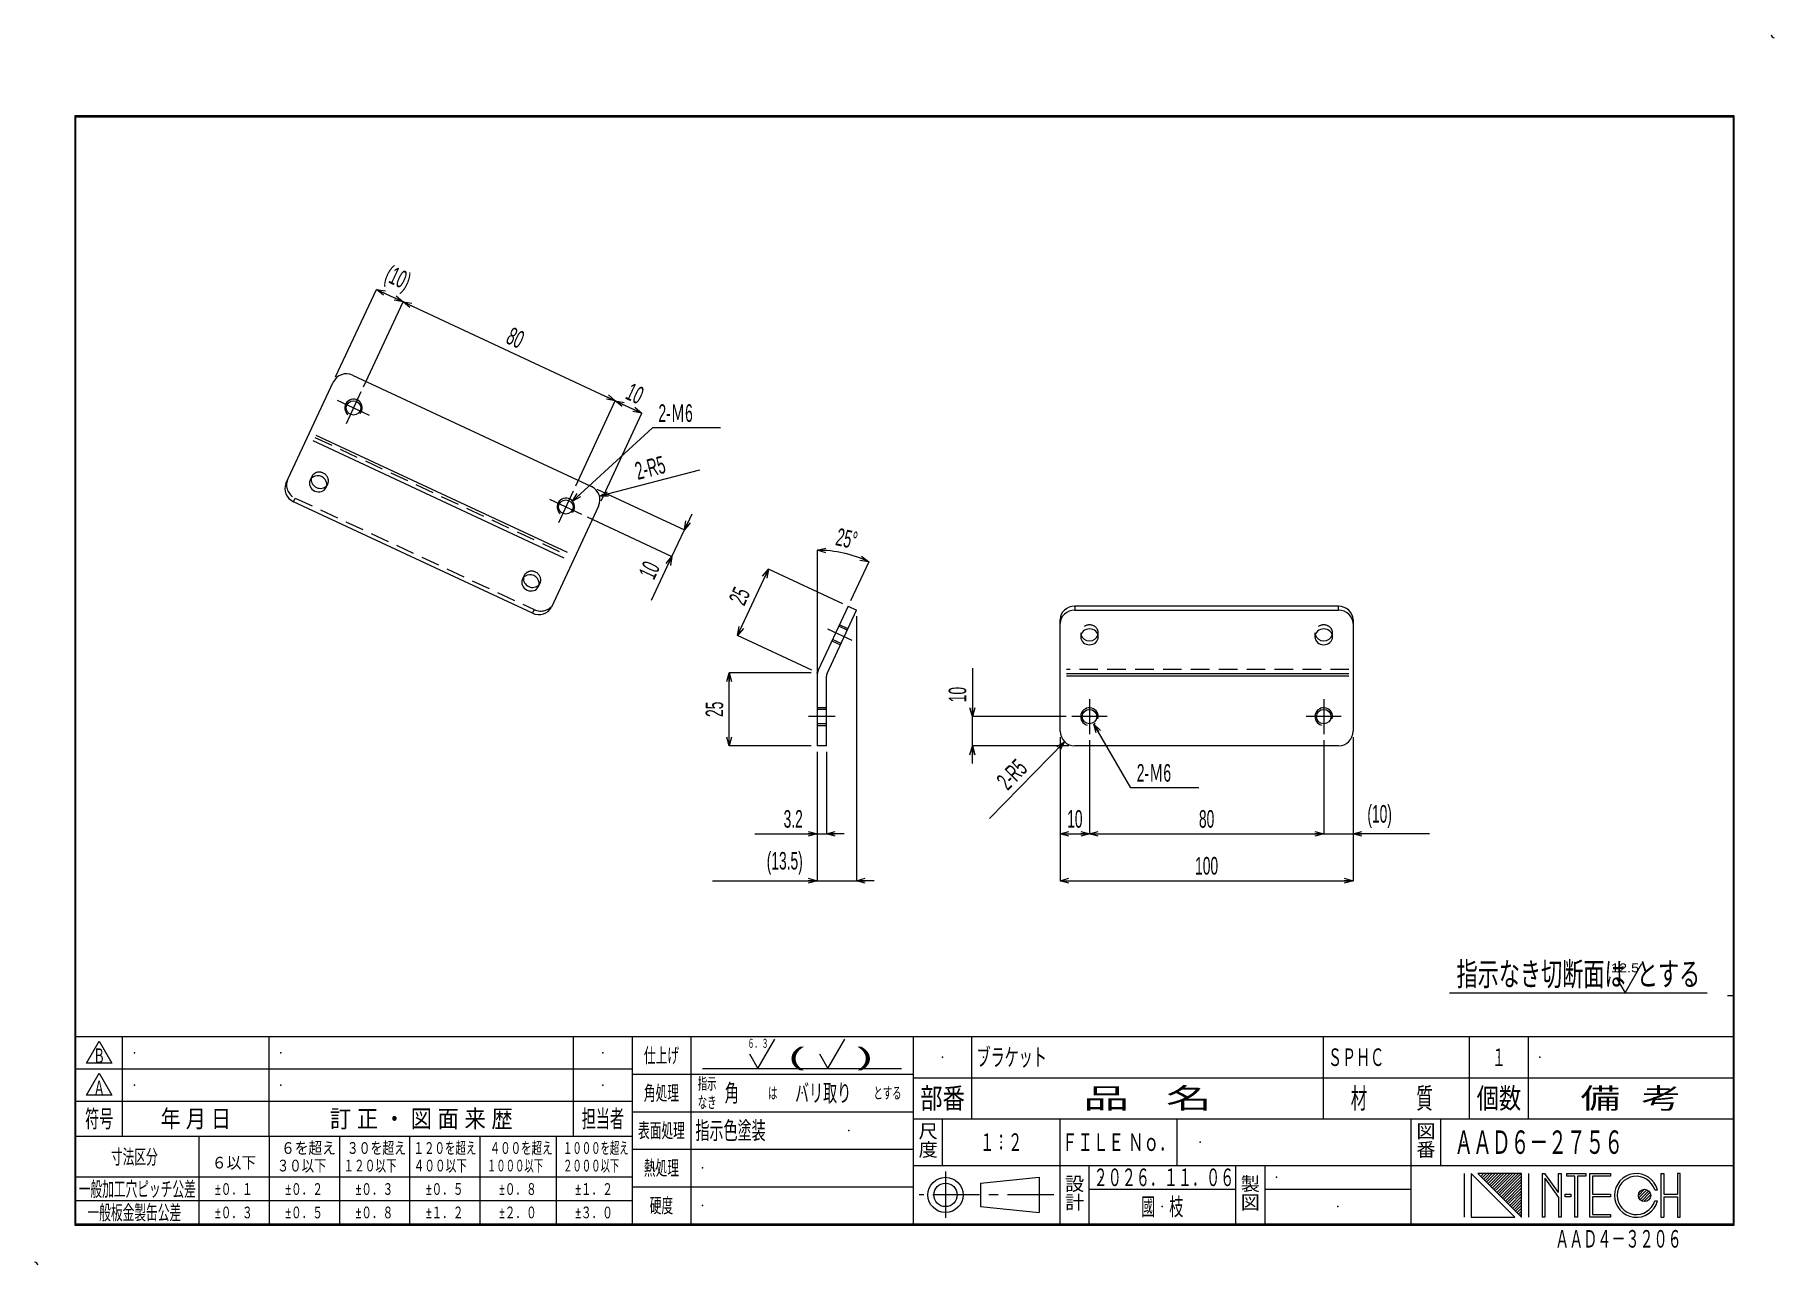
# Model space of a CAD drawing. Header units: millimetres. Extents: x -297 to 297, y -210 to 210.
import ezdxf
from ezdxf.enums import TextEntityAlignment as Align

# ---------------------------------------------------------------- set-up
doc = ezdxf.new("R2010")
doc.units = ezdxf.units.MM
doc.header["$LTSCALE"] = 0.5
doc.header["$PDSIZE"] = 1
doc.linetypes.add('CENTER', pattern=[50.8, 31.75, -6.35, 6.35, -6.35])
doc.linetypes.add('DASHED', pattern=[19.05, 12.7, -6.35])
for name, color, linetype in [('Layer0001', 7, 'Continuous'), ('Layer0012', 7, 'Continuous'), ('Layer0013', 7, 'Continuous'), ('Layer0014', 7, 'Continuous')]:
    doc.layers.add(name, color=color, linetype=linetype)
doc.styles.add('dcStyle0', font='ＭＳ Ｐゴシック', dxfattribs={"width": 0.6})
doc.styles.add('dcStyle1', font='@ＭＳ Ｐゴシック', dxfattribs={"width": 0.8})
doc.dimstyles.new('dc_Ang01', dxfattribs={"dimtxt": 6, "dimasz": 3.000226, "dimexe": 0, "dimexo": 2, "dimgap": 2.000001, "dimtad": 3, "dimdec": 1, "dimdsep": 46, "dimtxsty": 'dcStyle0', "dimblk1": 'OPEN30', "dimblk2": 'OPEN30', "dimsah": 1, "dimcen": 0.09, "dimclrd": 4, "dimclre": 4, "dimclrt": 4, "dimadec": 0, "dimazin": 2, "dimtfac": 1, "dimtdec": 4, "dimtmove": 0, "dimatfit": 3, "dimfxl": 1, "dimarcsym": 1})
doc.dimstyles.new('dc_Diam06', dxfattribs={"dimtxt": 6, "dimasz": 3.000226, "dimexe": 0, "dimexo": 2, "dimgap": 2, "dimtad": 2, "dimtih": 1, "dimtoh": 1, "dimdec": 1, "dimdsep": 46, "dimtxsty": 'dcStyle0', "dimblk1": 'OPEN30', "dimblk2": 'OPEN30', "dimsah": 1, "dimcen": 0.09, "dimclrd": 4, "dimclre": 4, "dimclrt": 4, "dimadec": 0, "dimazin": 2, "dimtfac": 1, "dimtdec": 4, "dimtofl": 0, "dimtmove": 0, "dimatfit": 3, "dimfxl": 1, "dimarcsym": 1})
doc.dimstyles.new('dc_Radial01', dxfattribs={"dimtxt": 6, "dimasz": 3.000226, "dimexe": 0, "dimexo": 2, "dimgap": 2, "dimtad": 3, "dimdec": 1, "dimdsep": 46, "dimtxsty": 'dcStyle0', "dimblk1": 'OPEN30', "dimblk2": 'OPEN30', "dimsah": 1, "dimcen": 0.09, "dimclrd": 4, "dimclre": 4, "dimclrt": 4, "dimadec": 0, "dimazin": 2, "dimtfac": 1, "dimtdec": 4, "dimtofl": 0, "dimtmove": 0, "dimatfit": 3, "dimfxl": 1, "dimarcsym": 1})
doc.dimstyles.new('dc_Rotated', dxfattribs={"dimtxt": 6, "dimasz": 3.000226, "dimexe": 0, "dimexo": 2, "dimgap": 2, "dimtad": 3, "dimdec": 1, "dimdsep": 46, "dimtxsty": 'dcStyle0', "dimblk1": 'OPEN30', "dimblk2": 'OPEN30', "dimsah": 1, "dimcen": 0.09, "dimclrd": 4, "dimclre": 4, "dimclrt": 4, "dimadec": 0, "dimazin": 2, "dimtfac": 1, "dimtdec": 4, "dimtmove": 0, "dimatfit": 3, "dimfxl": 1, "dimarcsym": 1})

# ---------------------------------------------------------------- blocks, each defined once
blk = doc.blocks.new('DC_GROUP_AAD6-2756_1')
at = {"layer": 'Layer0014', "color": 2, "style": 'dcStyle0'}
for s, width, p, p2 in [('指示', 0.55, (-70.6, -150), (-64.2, -150)), ('なき', 0.629933, (-70.6, -156.4), (-64.2, -156.4)), ('は', 0.55, (-46.6, -153.2), (-43.4, -153.2)), ('とする', 0.637211, (-10.6, -153.2), (-1, -153.2))]:
    blk.add_text(s, height=4, dxfattribs=dict(at, width=width)).set_placement(p, p2, align=Align.FIT)
blk = doc.blocks.new('DC_GROUP_AAD6-2756_4')
at = {"layer": 'Layer0014', "color": 2, "linetype": 'Continuous', "lineweight": 25}
for p, q in [((-279.33, -152), (-275, -144.5)), ((-275, -144.5), (-270.67, -152)), ((-270.67, -152), (-279.33, -152))]:
    blk.add_line(p, q, dxfattribs=at)
at = {"layer": 'Layer0014', "color": 2, "style": 'dcStyle0', "width": 0.769682}
blk.add_text('Ａ', height=5, dxfattribs=at).set_placement((-277, -152), (-273, -152), align=Align.FIT)
blk = doc.blocks.new('DC_GROUP_AAD6-2756_5')
at = {"layer": 'Layer0014', "color": 2, "linetype": 'Continuous', "lineweight": 25}
for p, q in [((-279.33, -141), (-275, -133.5)), ((-275, -133.5), (-270.67, -141)), ((-270.67, -141), (-279.33, -141))]:
    blk.add_line(p, q, dxfattribs=at)
at = {"layer": 'Layer0014', "color": 2, "style": 'dcStyle0', "width": 0.707699}
blk.add_text('Ｂ', height=5, dxfattribs=at).set_placement((-277, -141), (-273, -141), align=Align.FIT)
blk = doc.blocks.new('DC_GROUP_AAD6-2756_2')
at = {"layer": 'Layer0013', "color": 4, "linetype": 'Continuous', "lineweight": 25}
for p, q in [((-50.03, -142.8), (-44.26, -132.8)), ((-52.92, -137.8), (-50.03, -142.8))]:
    blk.add_line(p, q, dxfattribs=at)
at = {"layer": 'Layer0013', "color": 4, "style": 'dcStyle0', "width": 0.812153}
blk.add_text('６．３', height=3, dxfattribs=at).set_placement((-53.63, -135.8), (-46.43, -135.8), align=Align.FIT)
blk = doc.blocks.new('DC_GROUP_AAD6-2756_3')
at = {"layer": 'Layer0013', "color": 4, "linetype": 'Continuous', "lineweight": 25}
for p, q in [((-26.19, -142.8), (-20.42, -132.8)), ((-29.08, -137.8), (-26.19, -142.8))]:
    blk.add_line(p, q, dxfattribs=at)
blk = doc.blocks.new('DC_GROUP_AAD6-2756_6')
at = {"layer": 'Layer0013', "color": 4, "linetype": 'Continuous', "lineweight": 25}
blk.add_line((186.12, -117), (274.12, -117), dxfattribs=at)
at = {"layer": 'Layer0013', "color": 4, "style": 'dcStyle0', "width": 0.653268}
blk.add_text('指示なき切断面は  とする', height=8, dxfattribs=at).set_placement((188.52, -114.6), (271.72, -114.6), align=Align.FIT)
blk = doc.blocks.new('DC_GROUP_AAD6-2756_7')
at = {"layer": 'Layer0013', "color": 4, "linetype": 'Continuous', "lineweight": 25}
for p, q in [((243.18, -112), (246.06, -117)), ((246.06, -117), (251.84, -107))]:
    blk.add_line(p, q, dxfattribs=at)
at = {"layer": 'Layer0013', "color": 4, "style": 'dcStyle0', "width": 1.291922}
blk.add_text('12.5', height=3, dxfattribs=at).set_placement((241.26, -110), (250.86, -110), align=Align.FIT)
blk = doc.blocks.new('_Open30')
at = {"color": 0, "linetype": 'ByBlock', "lineweight": -2}
for p, q in [((-1, 0.267949), (0, 0)), ((0, 0), (-1, -0.267949)), ((0, 0), (-1, 0))]:
    blk.add_line(p, q, dxfattribs=at)
blk = doc.blocks.new('*D6')
at = {"layer": 'Layer0012', "color": 4, "linetype": 'Continuous', "lineweight": 13}
for p, q in [((-59.84, -32.74), (-59.84, -7.74)), ((-31.84, -7.74), (-59.84, -7.74)), ((-31.84, -32.74), (-59.84, -32.74))]:
    blk.add_line(p, q, dxfattribs=at)
at = {"layer": 'Layer0012', "color": 4, "xscale": 3.000230533929425, "yscale": 3.000163160504256}
for p, rotation in [((-59.84, -7.74), 90), ((-59.84, -32.74), 270)]:
    blk.add_blockref('_Open30', p, dxfattribs=dict(at, rotation=rotation))
at = {"layer": 'Layer0012', "color": 4, "insert": (-61.84, -20.24), "char_height": 6, "attachment_point": 8, "rotation": 90, "style": 'dcStyle0'}
blk.add_mtext('\\T1.00;25', dxfattribs=at)
blk = doc.blocks.new('DC_IMAGEDIMGROUP_1')
at = {"layer": 'Layer0012', "color": 4, "linetype": 'Continuous', "lineweight": 13}
for p, q in [((-29.84, -34.74), (-29.84, -62.74)), ((-26.64, -34.74), (-26.64, -62.74)), ((-51.14, -62.74), (-29.84, -62.74)), ((-29.84, -62.74), (-26.64, -62.74)), ((-20.64, -62.74), (-26.64, -62.74))]:
    blk.add_line(p, q, dxfattribs=at)
at = {"layer": 'Layer0012', "color": 4, "xscale": 3.000230533929425, "yscale": 3.000163160504256}
for p, rotation in [((-29.84, -62.74), 360), ((-26.64, -62.74), 180)]:
    blk.add_blockref('_Open30', p, dxfattribs=dict(at, rotation=rotation))
at = {"layer": 'Layer0012', "color": 4, "insert": (-34.74, -60.74), "char_height": 6, "attachment_point": 9, "style": 'dcStyle0'}
blk.add_mtext('\\T1.00;3.2', dxfattribs=at)
blk = doc.blocks.new('DC_IMAGEDIMGROUP_2')
at = {"layer": 'Layer0012', "color": 4, "linetype": 'Continuous', "lineweight": 13}
for p, q in [((-16.38, 11.56), (-16.38, -78.74)), ((-29.84, -34.74), (-29.84, -78.74)), ((-65.54, -78.74), (-29.84, -78.74)), ((-29.84, -78.74), (-16.38, -78.74)), ((-10.38, -78.74), (-16.38, -78.74))]:
    blk.add_line(p, q, dxfattribs=at)
at = {"layer": 'Layer0012', "color": 4, "xscale": 3.000230533929425, "yscale": 3.000163160504256}
for p, rotation in [((-29.84, -78.74), 360), ((-16.38, -78.74), 180)]:
    blk.add_blockref('_Open30', p, dxfattribs=dict(at, rotation=rotation))
at = {"layer": 'Layer0012', "color": 4, "insert": (-34.74, -76.74), "char_height": 6, "attachment_point": 9, "style": 'dcStyle0'}
blk.add_mtext('\\T1.00;(13.5)', dxfattribs=at)
blk = doc.blocks.new('*D9')
at = {"layer": 'Layer0012', "color": 4, "linetype": 'Continuous', "lineweight": 13}
for p, q in [((23.17, -6.24), (23.17, -22.74)), ((23.17, -32.74), (23.17, -22.74)), ((55.17, -22.74), (23.17, -22.74)), ((56.17, -32.74), (23.17, -32.74)), ((23.17, -38.74), (23.17, -32.74))]:
    blk.add_line(p, q, dxfattribs=at)
at = {"layer": 'Layer0012', "color": 4, "xscale": 3.000230533929425, "yscale": 3.000163160504256}
for p, rotation in [((23.17, -22.74), 270), ((23.17, -32.74), 90)]:
    blk.add_blockref('_Open30', p, dxfattribs=dict(at, rotation=rotation))
at = {"layer": 'Layer0012', "color": 4, "insert": (21.17, -17.84), "char_height": 6, "attachment_point": 7, "rotation": 90, "style": 'dcStyle0'}
blk.add_mtext('\\T1.00;10', dxfattribs=at)
blk = doc.blocks.new('*D10')
at = {"layer": 'Layer0012', "color": 4, "linetype": 'Continuous', "lineweight": 13}
for p, q in [((53.17, -29.74), (53.17, -62.74)), ((63.17, -30.74), (63.17, -62.74)), ((53.17, -62.74), (63.17, -62.74))]:
    blk.add_line(p, q, dxfattribs=at)
at = {"layer": 'Layer0012', "color": 4, "xscale": 3.000230533929425, "yscale": 3.000163160504256}
for p, rotation in [((53.17, -62.74), 180), ((63.17, -62.74), 360)]:
    blk.add_blockref('_Open30', p, dxfattribs=dict(at, rotation=rotation))
at = {"layer": 'Layer0012', "color": 4, "insert": (58.17, -60.74), "char_height": 6, "attachment_point": 8, "style": 'dcStyle0'}
blk.add_mtext('\\T1.00;10', dxfattribs=at)
blk = doc.blocks.new('*D11')
at = {"layer": 'Layer0012', "color": 4, "linetype": 'Continuous', "lineweight": 13}
for p, q in [((63.17, -30.74), (63.17, -62.74)), ((143.17, -30.74), (143.17, -62.74)), ((63.17, -62.74), (143.17, -62.74))]:
    blk.add_line(p, q, dxfattribs=at)
at = {"layer": 'Layer0012', "color": 4, "xscale": 3.000230533929425, "yscale": 3.000163160504256}
for p, rotation in [((63.17, -62.74), 180), ((143.17, -62.74), 360)]:
    blk.add_blockref('_Open30', p, dxfattribs=dict(at, rotation=rotation))
at = {"layer": 'Layer0012', "color": 4, "insert": (103.17, -60.74), "char_height": 6, "attachment_point": 8, "style": 'dcStyle0'}
blk.add_mtext('\\T1.00;80', dxfattribs=at)
blk = doc.blocks.new('*D12')
at = {"layer": 'Layer0012', "color": 4, "linetype": 'Continuous', "lineweight": 13}
for p, q in [((143.17, -30.74), (143.17, -62.74)), ((153.17, -29.74), (153.17, -62.74)), ((143.17, -62.74), (153.17, -62.74)), ((179.27, -62.74), (153.17, -62.74))]:
    blk.add_line(p, q, dxfattribs=at)
at = {"layer": 'Layer0012', "color": 4, "xscale": 3.000230533929425, "yscale": 3.000163160504256, "rotation": 180}
blk.add_blockref('_Open30', (153.17, -62.74), dxfattribs=at)
at = {"layer": 'Layer0012', "color": 4, "insert": (158.07, -60.74), "char_height": 6, "attachment_point": 7, "style": 'dcStyle0'}
blk.add_mtext('\\T1.00;(10)', dxfattribs=at)
blk = doc.blocks.new('*D13')
at = {"layer": 'Layer0012', "color": 4, "linetype": 'Continuous', "lineweight": 13}
for p, q in [((53.17, -29.74), (53.17, -78.74)), ((153.17, -29.74), (153.17, -78.74)), ((53.17, -78.74), (153.17, -78.74))]:
    blk.add_line(p, q, dxfattribs=at)
at = {"layer": 'Layer0012', "color": 4, "xscale": 3.000230533929425, "yscale": 3.000163160504256}
for p, rotation in [((53.17, -78.74), 180), ((153.17, -78.74), 360)]:
    blk.add_blockref('_Open30', p, dxfattribs=dict(at, rotation=rotation))
at = {"layer": 'Layer0012', "color": 4, "insert": (103.17, -76.74), "char_height": 6, "attachment_point": 8, "style": 'dcStyle0'}
blk.add_mtext('\\T1.00;100', dxfattribs=at)
blk = doc.blocks.new('*D14')
at = {"layer": 'Layer0012', "color": 4, "linetype": 'Continuous', "lineweight": 13}
blk.add_line((29.04, -57.55), (54.68, -31.32), dxfattribs=at)
at = {"layer": 'Layer0012', "color": 4, "xscale": 3.000230533929425, "yscale": 3.000163160504256, "rotation": 45.66204808920374}
blk.add_blockref('_Open30', (54.68, -31.32), dxfattribs=at)
at = {"layer": 'Layer0012', "color": 4, "insert": (42.43, -40.99), "char_height": 6, "attachment_point": 9, "rotation": 45.66205, "style": 'dcStyle0'}
blk.add_mtext('\\T1.00;2-R5', dxfattribs=at)
blk = doc.blocks.new('DA_DIMGROUP_0')
at = {"layer": 'Layer0012', "color": 4, "linetype": 'Continuous', "lineweight": 13}
for p, q in [((77.32, -47.02), (64.69, -25.33)), ((100.52, -47.02), (77.32, -47.02))]:
    blk.add_line(p, q, dxfattribs=at)
blk.add_arc((63.17, -22.74), 3, 300.2342, 311.30993, dxfattribs=at)
at = {"layer": 'Layer0012', "color": 4, "xscale": 3.000230533929425, "yscale": 3.000163160504256, "rotation": 120.2342009662068}
blk.add_blockref('_Open30', (64.69, -25.33), dxfattribs=at)
at = {"layer": 'Layer0012', "color": 4, "insert": (79.32, -45.02), "char_height": 6, "attachment_point": 7, "style": 'dcStyle0'}
blk.add_mtext('\\T1.00;2-Ｍ6', dxfattribs=at)
blk = doc.blocks.new('*D20')
at = {"layer": 'Layer0012', "color": 4, "linetype": 'Continuous', "lineweight": 13}
for p, q in [((-57.03, 4.94), (-46.47, 27.59)), ((-21.09, 15.76), (-46.47, 27.59)), ((-31.66, -6.9), (-57.03, 4.94))]:
    blk.add_line(p, q, dxfattribs=at)
at = {"layer": 'Layer0012', "color": 4, "xscale": 3.000230533929425, "yscale": 3.000163160504256}
for p, rotation in [((-46.47, 27.59), 65.00000000000013), ((-57.03, 4.94), 245.0000000000001)]:
    blk.add_blockref('_Open30', p, dxfattribs=dict(at, rotation=rotation))
at = {"layer": 'Layer0012', "color": 4, "insert": (-53.56, 17.11), "char_height": 6, "attachment_point": 8, "rotation": 65, "style": 'dcStyle0'}
blk.add_mtext('\\T1.00;25', dxfattribs=at)
blk = doc.blocks.new('*D21')
at = {"layer": 'Layer0012', "color": 4, "linetype": 'Continuous', "lineweight": 13}
for p, q in [((-29.84, 34.05), (-29.84, -7.74)), ((-12.18, 30.13), (-18.43, 16.73))]:
    blk.add_line(p, q, dxfattribs=at)
blk.add_arc((-29.84, -7.74), 41.79, 65, 90, dxfattribs=at)
at = {"layer": 'Layer0012', "color": 4, "xscale": 3.000230533929425, "yscale": 3.000163160504256}
for p, rotation in [((-29.84, 34.05), 177.9432319333571), ((-12.18, 30.13), 337.056768066643)]:
    blk.add_blockref('_Open30', p, dxfattribs=dict(at, rotation=rotation))
at = {"layer": 'Layer0012', "color": 4, "insert": (-20.37, 35.01), "char_height": 6, "attachment_point": 8, "rotation": 347.5, "style": 'dcStyle0'}
blk.add_mtext('\\T1.00;25°', dxfattribs=at)
blk = doc.blocks.new('*D22')
at = {"layer": 'Layer0012', "color": 4, "linetype": 'Continuous', "lineweight": 13}
for p, q in [((-105.08, 54.93), (-75.17, 40.98)), ((-108.4, 45.44), (-79.4, 31.92)), ((-72.64, 46.42), (-75.17, 40.98)), ((-79.4, 31.92), (-75.17, 40.98)), ((-86.37, 16.96), (-79.4, 31.92))]:
    blk.add_line(p, q, dxfattribs=at)
at = {"layer": 'Layer0012', "color": 4, "xscale": 3.000230533929425, "yscale": 3.000163160504256}
for p, rotation in [((-75.17, 40.98), 245), ((-79.4, 31.92), 64.99999999999994)]:
    blk.add_blockref('_Open30', p, dxfattribs=dict(at, rotation=rotation))
at = {"layer": 'Layer0012', "color": 4, "insert": (-83.28, 28.32), "char_height": 6, "attachment_point": 9, "rotation": 65, "style": 'dcStyle0'}
blk.add_mtext('\\T1.00;10', dxfattribs=at)
blk = doc.blocks.new('*D23')
at = {"layer": 'Layer0012', "color": 4, "linetype": 'Continuous', "lineweight": 13}
for p, q in [((-194.26, 93.2), (-180.32, 123.11)), ((-184.78, 89.88), (-171.25, 118.88)), ((-180.32, 123.11), (-171.25, 118.88))]:
    blk.add_line(p, q, dxfattribs=at)
at = {"layer": 'Layer0012', "color": 4, "xscale": 3.000230533929425, "yscale": 3.000163160504256}
for p, rotation in [((-180.32, 123.11), 155.0000000000001), ((-171.25, 118.88), 335.0000000000001)]:
    blk.add_blockref('_Open30', p, dxfattribs=dict(at, rotation=rotation))
at = {"layer": 'Layer0012', "color": 4, "insert": (-174.94, 122.81), "char_height": 6, "attachment_point": 8, "rotation": 335, "style": 'dcStyle0'}
blk.add_mtext('\\T1.00;(10)', dxfattribs=at)
blk = doc.blocks.new('*D24')
at = {"layer": 'Layer0012', "color": 4, "linetype": 'Continuous', "lineweight": 13}
for p, q in [((-184.78, 89.88), (-171.25, 118.88)), ((-171.25, 118.88), (-98.75, 85.07)), ((-112.27, 56.07), (-98.75, 85.07))]:
    blk.add_line(p, q, dxfattribs=at)
at = {"layer": 'Layer0012', "color": 4, "xscale": 3.000230533929425, "yscale": 3.000163160504256}
for p, rotation in [((-171.25, 118.88), 155), ((-98.75, 85.07), 335)]:
    blk.add_blockref('_Open30', p, dxfattribs=dict(at, rotation=rotation))
at = {"layer": 'Layer0012', "color": 4, "insert": (-134.16, 103.79), "char_height": 6, "attachment_point": 8, "rotation": 335, "style": 'dcStyle0'}
blk.add_mtext('\\T1.00;80', dxfattribs=at)
blk = doc.blocks.new('*D25')
at = {"layer": 'Layer0012', "color": 4, "linetype": 'Continuous', "lineweight": 13}
for p, q in [((-112.27, 56.07), (-98.75, 85.07)), ((-98.75, 85.07), (-89.69, 80.85)), ((-103.63, 50.94), (-89.69, 80.85))]:
    blk.add_line(p, q, dxfattribs=at)
at = {"layer": 'Layer0012', "color": 4, "xscale": 3.000230533929425, "yscale": 3.000163160504256}
for p, rotation in [((-98.75, 85.07), 154.9999999999999), ((-89.69, 80.85), 334.9999999999999)]:
    blk.add_blockref('_Open30', p, dxfattribs=dict(at, rotation=rotation))
at = {"layer": 'Layer0012', "color": 4, "insert": (-93.37, 84.77), "char_height": 6, "attachment_point": 8, "rotation": 335, "style": 'dcStyle0'}
blk.add_mtext('\\T1.00;10', dxfattribs=at)
blk = doc.blocks.new('*D26')
at = {"layer": 'Layer0012', "color": 4, "linetype": 'Continuous', "lineweight": 13}
for p, q in [((-86.02, 75.79), (-113.43, 50.84)), ((-62.82, 75.79), (-86.02, 75.79))]:
    blk.add_line(p, q, dxfattribs=at)
at = {"layer": 'Layer0012', "color": 4, "xscale": 3.000230533929425, "yscale": 3.000163160504256, "rotation": 222.3065197747559}
blk.add_blockref('_Open30', (-113.43, 50.84), dxfattribs=at)
at = {"layer": 'Layer0012', "color": 4, "insert": (-84.02, 77.79), "char_height": 6, "attachment_point": 7, "style": 'dcStyle0'}
blk.add_mtext('\\T1.00;2-Ｍ6', dxfattribs=at)
blk = doc.blocks.new('*D27')
at = {"layer": 'Layer0012', "color": 4, "linetype": 'Continuous', "lineweight": 13}
blk.add_line((-70.01, 61.33), (-104.17, 52.49), dxfattribs=at)
at = {"layer": 'Layer0012', "color": 4, "xscale": 3.000230533929425, "yscale": 3.000163160504256, "rotation": 194.5016503926406}
blk.add_blockref('_Open30', (-104.17, 52.49), dxfattribs=at)
at = {"layer": 'Layer0012', "color": 4, "insert": (-91.03, 57.96), "char_height": 6, "attachment_point": 7, "rotation": 14.50165, "style": 'dcStyle0'}
blk.add_mtext('\\T1.00;2-R5', dxfattribs=at)
blk = doc.blocks.new('DC_GROUP_AAD6-2756_8')
at = {"layer": 'Layer0001', "color": 2, "linetype": 'CENTER', "lineweight": 18}
for p, q in [((-182.72, 80.1), (-193.6, 85.17)), ((-185.62, 88.07), (-190.69, 77.19))]:
    blk.add_line(p, q, dxfattribs=at)
at = {"layer": 'Layer0001', "color": 3, "linetype": 'Continuous', "lineweight": 18}
blk.add_circle((-188.16, 82.63), 2.46, dxfattribs=at)
blk.add_arc((-188.16, 82.63), 3, 320, 230, dxfattribs=at)
blk = doc.blocks.new('DC_GROUP_AAD6-2756_9')
at = {"layer": 'Layer0001', "color": 2, "linetype": 'CENTER', "lineweight": 18}
for p, q in [((-113.12, 54.26), (-118.19, 43.38)), ((-110.22, 46.29), (-121.09, 51.36))]:
    blk.add_line(p, q, dxfattribs=at)
at = {"layer": 'Layer0001', "color": 3, "linetype": 'Continuous', "lineweight": 18}
blk.add_circle((-115.65, 48.82), 2.46, dxfattribs=at)
blk.add_arc((-115.65, 48.82), 3, 320, 230, dxfattribs=at)
blk = doc.blocks.new('DC_GROUP_AAD6-2756_11')
at = {"layer": 'Layer0001', "color": 2, "linetype": 'CENTER', "lineweight": 18}
blk.add_line((-17.89, 3.23), (-26.22, 7.12), dxfattribs=at)
at = {"layer": 'Layer0001', "color": 3, "linetype": 'DASHED', "lineweight": 18}
for p, q in [((-19.57, 6.73), (-22.47, 8.08)), ((-19.34, 7.22), (-22.24, 8.57)), ((-24.77, 3.13), (-21.87, 1.78)), ((-21.64, 2.27), (-24.54, 3.62))]:
    blk.add_line(p, q, dxfattribs=at)
blk = doc.blocks.new('DC_GROUP_AAD6-2756_12')
at = {"layer": 'Layer0001', "color": 2, "linetype": 'CENTER', "lineweight": 18}
blk.add_line((-23.64, -22.74), (-32.84, -22.74), dxfattribs=at)
at = {"layer": 'Layer0001', "color": 3, "linetype": 'DASHED', "lineweight": 18}
for p, q in [((-26.64, -19.74), (-29.84, -19.74)), ((-26.64, -20.28), (-29.84, -20.28)), ((-26.64, -25.2), (-29.84, -25.2)), ((-29.84, -25.74), (-26.64, -25.74))]:
    blk.add_line(p, q, dxfattribs=at)
blk = doc.blocks.new('DC_GROUP_AAD6-2756_10')
at = {"color": 5, "linetype": 'Continuous'}
blk.add_point((-29.84, -7.74), dxfattribs=at)
at = {"layer": 'Layer0001', "color": 3, "linetype": 'Continuous', "lineweight": 18}
for p, q in [((-19.28, 14.92), (-29.36, -6.7)), ((-26.46, -8.05), (-16.38, 13.56)), ((-19.28, 14.92), (-16.38, 13.56)), ((-29.84, -8.9), (-29.84, -32.74)), ((-26.64, -32.74), (-26.64, -8.9)), ((-26.64, -32.74), (-29.84, -32.74))]:
    blk.add_line(p, q, dxfattribs=at)
for radius in [5.2, 2]:
    blk.add_arc((-24.64, -8.9), radius, 155, 180, dxfattribs=at)
at = {"layer": 'Layer0001', "linetype": 'Continuous'}
for name in ['DC_GROUP_AAD6-2756_11', 'DC_GROUP_AAD6-2756_12']:
    blk.add_blockref(name, (0, 0), dxfattribs=at)
blk = doc.blocks.new('DC_GROUP_AAD6-2756_14')
at = {"layer": 'Layer0001', "color": 2, "linetype": 'CENTER', "lineweight": 18}
for p, q in [((143.17, -16.74), (143.17, -28.74)), ((149.17, -22.74), (137.17, -22.74))]:
    blk.add_line(p, q, dxfattribs=at)
at = {"layer": 'Layer0001', "color": 3, "linetype": 'Continuous', "lineweight": 18}
blk.add_circle((143.17, -22.74), 2.46, dxfattribs=at)
blk.add_arc((143.17, -22.74), 3, 345, 255, dxfattribs=at)
blk = doc.blocks.new('DC_GROUP_AAD6-2756_15')
at = {"layer": 'Layer0001', "color": 2, "linetype": 'CENTER', "lineweight": 18}
for p, q in [((63.17, -16.74), (63.17, -28.74)), ((69.17, -22.74), (57.17, -22.74))]:
    blk.add_line(p, q, dxfattribs=at)
at = {"layer": 'Layer0001', "color": 3, "linetype": 'Continuous', "lineweight": 18}
blk.add_circle((63.17, -22.74), 2.46, dxfattribs=at)
blk.add_arc((63.17, -22.74), 3, 345, 255, dxfattribs=at)
blk = doc.blocks.new('DC_GROUP_AAD6-2756_13')
at = {"layer": 'Layer0001', "color": 3, "linetype": 'Continuous', "lineweight": 18}
for p, q in [((58.17, 14.92), (58.17, 13.56)), ((148.17, 14.92), (58.17, 14.92)), ((58.17, 13.56), (148.17, 13.56)), ((148.17, 13.56), (148.17, 14.92)), ((53.17, -27.74), (53.17, 10.38)), ((153.17, 10.38), (153.17, -27.74)), ((148.17, -32.74), (58.17, -32.74))]:
    blk.add_line(p, q, dxfattribs=at)
at = {"layer": 'Layer0001', "color": 3, "linetype": 'DASHED', "lineweight": 18}
for p, q in [((60.17, 5.85), (60.17, 4.5)), ((66.17, 4.5), (66.17, 5.85)), ((140.17, 5.85), (140.17, 4.5)), ((146.17, 4.5), (146.17, 5.85))]:
    blk.add_line(p, q, dxfattribs=at)
at = {"layer": 'Layer0001', "color": 5, "linetype": 'DASHED', "lineweight": 13}
blk.add_line((151.78, -6.7), (55.34, -6.7), dxfattribs=at)
at = {"layer": 'Layer0001', "color": 5, "linetype": 'Continuous', "lineweight": 13}
for p, q in [((55.34, -8.05), (151.78, -8.05)), ((151.78, -8.9), (55.34, -8.9))]:
    blk.add_line(p, q, dxfattribs=at)
at = {"layer": 'Layer0001', "color": 3, "linetype": 'Continuous', "lineweight": 18}
for centre, start, end in [((58.17, -27.74), 180, 270), ((148.17, -27.74), 270, 0)]:
    blk.add_arc(centre, 5, start, end, dxfattribs=at)
for centre, major_axis, start_param, end_param in [((58.17, 10.38), (5, 0), 1.570796, 3.141593), ((58.17, 9.03), (5, 0), 1.570796, 3.141593), ((148.17, 10.38), (5, 0), 0, 1.570796), ((148.17, 9.03), (5, 0), 0, 1.570796), ((63.17, 4.5), (3, 0), 1.570796, 3.141593), ((63.17, 4.5), (3, 0), 0, 1.570796), ((143.17, 4.5), (3, 0), 1.570796, 3.141593), ((143.17, 4.5), (3, 0), 0, 1.570796), ((63.17, 4.5), (3, 0), 3.141593, 6.283185), ((63.17, 5.85), (3, 0), 3.392928, 4.712389), ((63.17, 5.85), (3, 0), 4.712389, 6.03185), ((143.17, 4.5), (3, 0), 3.141593, 6.283185), ((143.17, 5.85), (3, 0), 3.392928, 4.712389), ((143.17, 5.85), (3, 0), 4.712389, 6.03185)]:
    blk.add_ellipse(centre, major_axis=major_axis, ratio=0.906308, start_param=start_param, end_param=end_param, dxfattribs=at)
at = {"layer": 'Layer0001', "color": 3, "linetype": 'DASHED', "lineweight": 18}
for centre, start_param, end_param in [((63.17, 5.85), 0, 3.141593), ((143.17, 5.85), 0, 3.141593), ((63.17, 5.85), 3.141593, 3.392928), ((63.17, 5.85), 6.03185, 6.283185), ((143.17, 5.85), 3.141593, 3.392928), ((143.17, 5.85), 6.03185, 6.283185)]:
    blk.add_ellipse(centre, major_axis=(3, 0), ratio=0.906308, start_param=start_param, end_param=end_param, dxfattribs=at)
at = {"layer": 'Layer0001', "linetype": 'Continuous'}
for name in ['DC_GROUP_AAD6-2756_15', 'DC_GROUP_AAD6-2756_14']:
    blk.add_blockref(name, (0, 0), dxfattribs=at)

msp = doc.modelspace()

# ---------------------------------------------------------------- linework, layer by layer
at = {"layer": 'Layer0001', "color": 3, "linetype": 'Continuous', "lineweight": 18}
for p, q in [((-211.22, 56.83), (-195.11, 91.39)), ((-188.46, 93.81), (-106.9, 55.77)), ((-127.04, 12.58), (-208.6, 50.61)), ((-104.48, 49.13), (-120.59, 14.57))]:
    msp.add_line(p, q, dxfattribs=at)
at = {"layer": 'Layer0001', "color": 5, "linetype": 'Continuous', "lineweight": 13}
for p, q in [((-116.18, 31.36), (-201.93, 71.35)), ((-201, 73.34), (-115.25, 33.36))]:
    msp.add_line(p, q, dxfattribs=at)
at = {"layer": 'Layer0001', "color": 5, "linetype": 'DASHED', "lineweight": 13}
msp.add_line((-201.36, 72.57), (-115.61, 32.59), dxfattribs=at)
at = {"layer": 'Layer0001', "color": 3, "linetype": 'DASHED', "lineweight": 18}
for p, q in [((-202.39, 59.21), (-202.96, 57.98)), ((-197.52, 55.45), (-196.95, 56.67)), ((-208.6, 50.61), (-208.03, 51.84)), ((-208.03, 51.84), (-126.46, 13.8)), ((-129.88, 25.4), (-130.46, 24.17)), ((-125.02, 21.64), (-124.45, 22.86)), ((-126.46, 13.8), (-127.04, 12.58))]:
    msp.add_line(p, q, dxfattribs=at)
at = {"layer": 'Layer0001', "color": 3, "linetype": 'Continuous', "lineweight": 18}
for centre, start, end in [((-190.58, 89.28), 65, 155), ((-109.01, 51.24), 335, 65)]:
    msp.add_arc(centre, 5, start, end, dxfattribs=at)
for centre, major_axis, start_param, end_param in [((-200.24, 56.72), (2.72, -1.27), 6.283185, 9.424778), ((-206.69, 54.72), (4.53, -2.11), 3.141593, 4.712389), ((-200.24, 56.72), (2.72, -1.27), 3.141593, 4.712389), ((-199.67, 57.94), (2.72, -1.27), 3.392928, 6.03185), ((-200.24, 56.72), (2.72, -1.27), 4.712389, 6.283185), ((-127.74, 22.91), (2.72, -1.27), 3.141593, 4.712389), ((-127.74, 22.91), (2.72, -1.27), 0, 3.141593), ((-127.17, 24.13), (2.72, -1.27), 3.392928, 6.03185), ((-127.74, 22.91), (2.72, -1.27), 4.712389, 6.283185), ((-125.12, 16.69), (4.53, -2.11), 4.712389, 6.283185)]:
    msp.add_ellipse(centre, major_axis=major_axis, ratio=0.906308, start_param=start_param, end_param=end_param, dxfattribs=at)
at = {"layer": 'Layer0001', "color": 3, "linetype": 'DASHED', "lineweight": 18}
for centre, major_axis, start_param, end_param in [((-199.67, 57.94), (2.72, -1.27), 1.570796, 3.141593), ((-199.67, 57.94), (2.72, -1.27), 0, 1.570796), ((-206.12, 55.95), (4.53, -2.11), 3.141593, 4.712389), ((-199.67, 57.94), (2.72, -1.27), 3.141593, 3.392928), ((-199.67, 57.94), (2.72, -1.27), 6.03185, 6.283185), ((-127.17, 24.13), (2.72, -1.27), 3.141593, 3.392928), ((-127.17, 24.13), (2.72, -1.27), 1.570796, 3.141593), ((-127.17, 24.13), (2.72, -1.27), 0, 1.570796), ((-127.17, 24.13), (2.72, -1.27), 6.03185, 6.283185), ((-124.55, 17.91), (4.53, -2.11), 4.712389, 6.283185)]:
    msp.add_ellipse(centre, major_axis=major_axis, ratio=0.906308, start_param=start_param, end_param=end_param, dxfattribs=at)
at = {"layer": 'Layer0014', "color": 3, "linetype": 'Continuous', "lineweight": 25}
for p, q in [((283.3, 182.3), (-283.3, 182.3)), ((-283.3, 182.3), (-283.3, -196.3)), ((-283, -196), (-283, 182)), ((-283, 182), (283, 182)), ((283, 182), (283, -196)), ((283.3, -196.3), (283.3, 182.3)), ((283, -118), (281, -118)), ((283, -132), (-283, -132)), ((-267, -166), (-267, -132)), ((-217, -166), (-217, -132)), ((-113, -166), (-113, -132)), ((-93, -132), (-93, -196)), ((3, -132), (3, -196)), ((23, -160), (23, -132)), ((143, -132), (143, -160)), ((193, -160), (193, -132)), ((213, -132), (213, -160)), ((-283, -143), (-93, -143)), ((-93, -144.8), (3, -144.8)), ((3, -146), (283, -146)), ((-283, -154), (-93, -154)), ((-93, -157.6), (3, -157.6)), ((3, -160), (283, -160)), ((53, -160), (53, -196)), ((173, -176), (173, -160)), ((-283, -166), (-93, -166)), ((-241, -166), (-241, -196)), ((-93, -170.4), (3, -170.4)), ((3, -176), (283, -176)), ((113, -176), (113, -196)), ((173, -196), (173, -176)), ((-93, -180), (-283, -180)), ((-93, -183.2), (3, -183.2)), ((26, -182), (46, -180)), ((26, -182), (26, -190)), ((46, -180), (46, -192)), ((191.13, -178.71), (191.13, -193.64)), ((193.46, -178.71), (193.46, -193.64)), ((208.39, -193.64), (193.46, -178.71)), ((195.79, -178.71), (210.73, -193.64)), ((210.73, -178.71), (195.79, -178.71)), ((197.77, -178.71), (196.78, -179.7)), ((198.76, -178.71), (197.28, -180.2)), ((199.75, -178.71), (197.77, -180.69)), ((200.74, -178.71), (198.27, -181.19)), ((201.73, -178.71), (198.76, -181.68)), ((202.72, -178.71), (199.26, -182.18)), ((203.71, -178.71), (199.75, -182.67)), ((204.7, -178.71), (200.25, -183.17)), ((205.69, -178.71), (200.74, -183.66)), ((206.68, -178.71), (201.24, -184.16)), ((207.67, -178.71), (201.73, -184.65)), ((208.66, -178.71), (202.23, -185.15)), ((209.65, -178.71), (202.72, -185.64)), ((210.64, -178.71), (203.22, -186.14)), ((210.73, -179.62), (203.71, -186.63)), ((210.73, -180.61), (204.21, -187.13)), ((210.73, -181.6), (204.7, -187.62)), ((210.73, -182.59), (205.2, -188.12)), ((210.73, -183.58), (205.69, -188.61)), ((210.73, -193.64), (210.73, -178.71)), ((213.06, -178.71), (213.06, -193.64)), ((217.73, -178.71), (217.73, -193.64)), ((217.73, -178.71), (218.66, -178.71)), ((223.33, -185.24), (218.66, -178.71)), ((218.66, -180.32), (223.33, -186.85)), ((218.66, -180.32), (218.66, -193.64)), ((223.33, -178.71), (224.26, -178.71)), ((223.33, -185.24), (223.33, -178.71)), ((224.26, -178.71), (224.26, -193.64)), ((226.13, -178.71), (232.66, -178.71)), ((226.13, -179.64), (226.13, -178.71)), ((228.93, -179.64), (226.13, -179.64)), ((228.93, -193.64), (228.93, -179.64)), ((232.66, -179.64), (229.86, -179.64)), ((229.86, -179.64), (229.86, -193.64)), ((232.66, -178.71), (232.66, -179.64)), ((234.06, -178.71), (241.06, -178.71)), ((234.06, -193.64), (234.06, -178.71)), ((241.06, -179.64), (234.99, -179.64)), ((234.99, -179.64), (234.99, -185.71)), ((241.06, -178.71), (241.06, -179.64)), ((252.73, -184.08), (250.63, -186.18)), ((258.33, -178.71), (258.33, -193.64)), ((258.33, -178.71), (259.26, -178.71)), ((259.26, -178.71), (259.26, -185.71)), ((264.86, -178.71), (263.93, -178.71)), ((263.93, -178.71), (263.93, -185.71)), ((264.86, -193.64), (264.86, -178.71)), ((-93, -188), (-283, -188)), ((26, -190), (46, -192)), ((210.73, -184.57), (206.19, -189.11)), ((210.73, -185.56), (206.68, -189.6)), ((210.73, -186.55), (207.18, -190.1)), ((210.73, -187.54), (207.67, -190.59)), ((210.73, -188.53), (208.17, -191.09)), ((210.73, -189.52), (208.66, -191.58)), ((223.33, -186.85), (223.33, -193.64)), ((225.66, -185.71), (227.53, -185.71)), ((225.66, -186.64), (225.66, -185.71)), ((227.53, -186.64), (225.66, -186.64)), ((227.53, -185.71), (227.53, -186.64)), ((234.99, -185.71), (241.06, -185.71)), ((241.06, -186.64), (234.99, -186.64)), ((234.99, -186.64), (234.99, -192.71)), ((241.06, -185.71), (241.06, -186.64)), ((253.55, -184.25), (250.79, -187)), ((254.15, -184.63), (251.18, -187.6)), ((254.58, -185.19), (251.74, -188.03)), ((254.81, -185.95), (252.5, -188.27)), ((254.57, -187.18), (253.73, -188.02)), ((256.19, -184.31), (257.15, -184.31)), ((256.19, -188.04), (257.15, -188.04)), ((259.26, -185.71), (263.93, -185.71)), ((259.26, -186.64), (263.93, -186.64)), ((259.26, -186.64), (259.26, -193.64)), ((263.93, -186.64), (263.93, -193.64)), ((283, -196), (-283, -196)), ((193.46, -193.64), (208.39, -193.64)), ((210.73, -190.51), (209.16, -192.08)), ((210.73, -191.5), (209.65, -192.57)), ((210.73, -192.49), (210.15, -193.07)), ((210.73, -193.48), (210.64, -193.56)), ((218.66, -193.64), (217.73, -193.64)), ((224.26, -193.64), (223.33, -193.64)), ((229.86, -193.64), (228.93, -193.64)), ((241.06, -193.64), (234.06, -193.64)), ((234.99, -192.71), (241.06, -192.71)), ((241.06, -192.71), (241.06, -193.64)), ((258.33, -193.64), (259.26, -193.64)), ((263.93, -193.64), (264.86, -193.64)), ((-283.3, -196.3), (283.3, -196.3))]:
    msp.add_line(p, q, dxfattribs=at)
at = {"layer": 'Layer0014', "color": 4, "linetype": 'Continuous', "lineweight": 25}
for p, q in [((-73, -132), (-73, -196)), ((-69, -142.8), (-1, -142.8)), ((13, -176), (13, -160)), ((93, -160), (93, -176)), ((183, -160), (183, -176)), ((-217, -166), (-217, -196)), ((-193, -166), (-193, -196)), ((-169, -166), (-169, -196)), ((-145, -166), (-145, -196)), ((-119, -166), (-119, -196)), ((63, -176), (63, -196)), ((123, -176), (123, -196)), ((63, -184), (113, -184)), ((123, -184), (173, -184))]:
    msp.add_line(p, q, dxfattribs=at)
at = {"layer": 'Layer0014', "color": 2, "linetype": 'CENTER', "lineweight": 25}
for p, q in [((14, -178), (14, -194)), ((51, -186), (5, -186))]:
    msp.add_line(p, q, dxfattribs=at)
at = {"layer": 'Layer0014', "color": 3, "linetype": 'Continuous', "lineweight": 25}
for centre, radius in [((14, -186), 6), ((14, -186), 4), ((252.73, -186.18), 2.1)]:
    msp.add_circle(centre, radius, dxfattribs=at)
at = {"layer": 'Layer0014', "color": 5, "linetype": 'Continuous', "lineweight": 25}
for centre, start, end in [((297, 210), 180, 270), ((-297, -210), 0, 90)]:
    msp.add_arc(centre, 1, start, end, dxfattribs=at)
at = {"layer": 'Layer0014', "color": 3, "linetype": 'Continuous', "lineweight": 25}
for radius, start, end in [(7.47, 14.47751, 345.52249), (6.53, 16.60155, 343.39845)]:
    msp.add_arc((249.93, -186.18), radius, start, end, dxfattribs=at)
at = {"layer": 'Layer0014', "color": 5, "linetype": 'Continuous'}
for p in [(-263, -137.5), (-213, -137.5), (-103, -137.5), (13, -139), (27, -139), (147, -139), (203, -139), (217, -139), (-263, -148.5), (-213, -148.5), (-103, -148.5), (-59, -151.2), (-35, -151.2), (-69, -164), (-19, -164), (33, -168), (101, -168), (191, -168), (-69, -176.8), (67, -180), (127, -180), (-69, -189.6), (88, -190), (148, -190), (263, -201)]:
    msp.add_point(p, dxfattribs=at)

# ---------------------------------------------------------------- block references
at = {"layer": 'Layer0001', "linetype": 'Continuous'}
for name in ['DC_GROUP_AAD6-2756_8', 'DC_GROUP_AAD6-2756_9', 'DC_GROUP_AAD6-2756_10', 'DC_GROUP_AAD6-2756_13']:
    msp.add_blockref(name, (0, 0), dxfattribs=at)
at = {"layer": 'Layer0012', "linetype": 'Continuous'}
for name in ['DC_IMAGEDIMGROUP_2', 'DA_DIMGROUP_0', 'DC_IMAGEDIMGROUP_1']:
    msp.add_blockref(name, (0, 0), dxfattribs=at)
at = {"layer": 'Layer0013', "linetype": 'Continuous'}
for name in ['DC_GROUP_AAD6-2756_6', 'DC_GROUP_AAD6-2756_7', 'DC_GROUP_AAD6-2756_2', 'DC_GROUP_AAD6-2756_3']:
    msp.add_blockref(name, (0, 0), dxfattribs=at)
at = {"layer": 'Layer0014', "linetype": 'Continuous'}
for name in ['DC_GROUP_AAD6-2756_5', 'DC_GROUP_AAD6-2756_4', 'DC_GROUP_AAD6-2756_1']:
    msp.add_blockref(name, (0, 0), dxfattribs=at)

# ---------------------------------------------------------------- texts
at = {"layer": 'Layer0013', "color": 4, "style": 'dcStyle0'}
for s, height, width, p, p2 in [('(    )', 6, 1.805192, (-39.6, -141.73), (-10.8, -141.73)), ('ブラケット', 6, 0.686674, (24.6, -142), (48.6, -142)), ('ＳＰＨＣ', 6, 0.742009, (144.6, -142), (163.8, -142)), ('１', 6, 0.804527, (200.6, -142), (205.4, -142)), ('角', 6, 0.55, (-61.4, -154.2), (-56.6, -154.2)), ('バリ取り', 6, 0.629933, (-37.4, -154.2), (-18.2, -154.2)), ('指示色塗装', 6, 0.55, (-71.4, -167), (-47.4, -167)), ('１：２', 6, 0.883646, (25.8, -171), (40.2, -171)), ('ＡＡＤ６－２７５６', 8, 0.749406, (187.8, -172), (245.4, -172)), ('２０２６．１１．０６', 6, 0.809085, (64.6, -183), (112.6, -183)), ('國\u3000枝', 6, 0.619282, (80.8, -193), (95.2, -193)), ('ＡＡＤ４－３２０６', 6, 0.749406, (222.2, -204), (265.4, -204))]:
    msp.add_text(s, height=height, dxfattribs=dict(at, width=width)).set_placement(p, p2, align=Align.FIT)
at = {"layer": 'Layer0014', "color": 2, "style": 'dcStyle0'}
for s, height, width, p, p2 in [('仕上げ', 5, 0.553553, (-89, -140.9), (-77, -140.9)), ('角処理', 5, 0.55, (-89, -153.7), (-77, -153.7)), ('品   名', 7, 1.482973, (61, -156.5), (105, -156.5)), ('材\u3000\u3000\u3000質', 7, 0.688684, (152.4, -156.5), (180.4, -156.5)), ('個数', 7, 0.746429, (195.4, -156.5), (210.6, -156.5)), ('備  考', 7, 1.294793, (230.8, -156.5), (265.2, -156.5)), ('部番', 7, 0.746429, (5.4, -156.5), (20.6, -156.5)), ('符号', 6, 0.55, (-279.8, -163), (-270.2, -163)), ('年 月 日', 6, 0.761909, (-254, -163), (-230, -163)), ('訂 正 ・ 図 面 来 歴', 6, 0.858543, (-196.2, -163), (-133.8, -163)), ('担当者', 6, 0.55, (-110.2, -163), (-95.8, -163)), ('表面処理', 5, 0.55, (-91, -166.5), (-75, -166.5)), ('ＦＩＬＥ Ｎｏ．', 6, 0.958586, (53.8, -171), (92.2, -171)), ('寸法区分', 5, 0.55, (-271, -175.5), (-255, -175.5)), ('   ６を超え', 4, 0.883925, (-216.6, -172), (-194.2, -172)), ('  ３０を超え', 4, 0.813175, (-192.6, -172), (-170.2, -172)), (' １２０を超え', 4, 0.752912, (-168.6, -172), (-146.2, -172)), (' ４００を超え', 4, 0.752912, (-142.6, -172), (-120.2, -172)), ('１０００を超え', 4, 0.700964, (-116.6, -172), (-94.2, -172)), ('   ６以下', 4, 0.917262, (-240.6, -177), (-221.4, -177)), ('  ３０以下', 4, 0.829851, (-216.6, -178), (-197.4, -178)), (' １２０以下', 4, 0.75765, (-192.6, -178), (-173.4, -178)), (' ４００以下', 4, 0.75765, (-168.6, -178), (-149.4, -178)), ('１０００以下', 4, 0.697008, (-142.6, -178), (-123.4, -178)), ('２０００以下', 4, 0.697008, (-116.6, -178), (-97.4, -178)), ('熱処理', 5, 0.55, (-89, -179.3), (-77, -179.3)), ('一般加工穴ピッチ公差', 5, 0.578487, (-282, -186.5), (-242, -186.5)), ('±０．１', 4, 0.725681, (-235.4, -186), (-222.6, -186)), ('±０．２', 4, 0.725681, (-211.4, -186), (-198.6, -186)), ('±０．３', 4, 0.725681, (-187.4, -186), (-174.6, -186)), ('±０．５', 4, 0.725681, (-163.4, -186), (-150.6, -186)), ('±０．８', 4, 0.725681, (-138.4, -186), (-125.6, -186)), ('±１．２', 4, 0.725681, (-112.4, -186), (-99.6, -186)), ('一般板金製缶公差', 5, 0.55, (-279, -194.5), (-247, -194.5)), ('±０．３', 4, 0.725681, (-235.4, -194), (-222.6, -194)), ('±０．５', 4, 0.725681, (-211.4, -194), (-198.6, -194)), ('±０．８', 4, 0.725681, (-187.4, -194), (-174.6, -194)), ('±１．２', 4, 0.725681, (-163.4, -194), (-150.6, -194)), ('±２．０', 4, 0.725681, (-138.4, -194), (-125.6, -194)), ('±３．０', 4, 0.725681, (-112.4, -194), (-99.6, -194)), ('硬度', 5, 0.55, (-87, -192.1), (-79, -192.1))]:
    msp.add_text(s, height=height, dxfattribs=dict(at, width=width)).set_placement(p, p2, align=Align.FIT)
at = {"layer": 'Layer0014', "color": 2, "style": 'dcStyle1', "width": 0.9625}
for s, p in [('尺度', (5.6, -161)), ('図番', (175.6, -161)), ('設計', (55.6, -179)), ('製図', (115.6, -179))]:
    msp.add_text(s, height=4.8, rotation=270, dxfattribs=at).set_placement(p)

# ---------------------------------------------------------------- dimensions: what is measured, and where the dimension line sits
at = {"layer": 'Layer0012', "linetype": 'Continuous', "lineweight": 13}
dim = msp.add_linear_dim(base=(-171.25, 118.88), p1=(-195.11, 91.39), p2=(-185.62, 88.07), angle=155, text='(<>)', dimstyle='dc_Rotated', override={"dimtxt": 6, "dimasz": 3.000226, "dimexe": 0, "dimexo": 2, "dimgap": 2, "dimtad": 3, "dimtih": 0, "dimtoh": 0, "dimdec": 1, "dimlfac": 1, "dimzin": 8, "dimtxsty": 'dcStyle0', "dimblk1": 'Open30', "dimblk2": 'Open30', "dimsah": 1, "dimclrd": 4, "dimclre": 4, "dimclrt": 4, "dimazin": 2, "dimtofl": 1, "dimtolj": 0, "dimtzin": 8, "dimarcsym": 1}, dxfattribs=at)
dim.commit()
dim.dimension.update_dxf_attribs({"geometry": '*D23', "text_midpoint": (-175.78, 121), "dimtype": 160})
for base, p1, p2, angle, picture, middle in [((-98.75, 85.07), (-185.62, 88.07), (-113.12, 54.26), 155, '*D24', (-135, 101.98)), ((-89.69, 80.85), (-113.12, 54.26), (-104.48, 49.13), 155, '*D25', (-94.22, 82.96)), ((-75.17, 40.98), (-110.22, 46.29), (-106.9, 55.77), 65, '*D22', (-83.5, 23.13)), ((-46.47, 27.59), (-29.84, -7.74), (-19.28, 14.92), 65, '*D20', (-51.75, 16.26)), ((-59.84, -7.74), (-29.84, -32.74), (-29.84, -7.74), 90, '*D6', (-59.84, -20.24)), ((23.17, -22.74), (58.17, -32.74), (57.17, -22.74), 90, '*D9', (23.17, -13.04))]:
    dim = msp.add_linear_dim(base=base, p1=p1, p2=p2, angle=angle, dimstyle='dc_Rotated', override={"dimtxt": 6, "dimasz": 3.000226, "dimexe": 0, "dimexo": 2, "dimgap": 2, "dimtad": 3, "dimtih": 0, "dimtoh": 0, "dimdec": 1, "dimlfac": 1, "dimzin": 8, "dimtxsty": 'dcStyle0', "dimblk1": 'Open30', "dimblk2": 'Open30', "dimsah": 1, "dimclrd": 4, "dimclre": 4, "dimclrt": 4, "dimazin": 2, "dimtofl": 1, "dimtolj": 0, "dimtzin": 8, "dimarcsym": 1}, dxfattribs=at)
    dim.commit()
    dim.dimension.update_dxf_attribs({"geometry": picture, "text_midpoint": middle, "dimtype": 160})
dim = msp.add_diameter_dim_2p(p1=(-117.87, 46.8), p2=(-113.43, 50.84), text='2-Ｍ6', dimstyle='dc_Diam06', override={"dimtxt": 6, "dimasz": 3.000226, "dimexe": 0, "dimexo": 2, "dimgap": 2, "dimtad": 2, "dimdec": 1, "dimlfac": 1, "dimzin": 8, "dimtxsty": 'dcStyle0', "dimblk1": 'Open30', "dimblk2": 'Open30', "dimsah": 1, "dimclrd": 4, "dimclre": 4, "dimclrt": 4, "dimazin": 2, "dimtolj": 0, "dimtzin": 8, "dimarcsym": 1}, dxfattribs=at)
dim.commit()
dim.dimension.update_dxf_attribs({"geometry": '*D26', "text_midpoint": (-74.42, 75.79), "dimtype": 163})
for center, mpoint, picture, middle in [((-109.01, 51.24), (-104.17, 52.49), '*D27', (-81.24, 58.42)), ((58.17, -27.74), (54.68, -31.32), '*D14', (37.15, -49.26))]:
    dim = msp.add_radius_dim(center=center, mpoint=mpoint, text='2-R5', dimstyle='dc_Radial01', override={"dimtxt": 6, "dimasz": 3.000226, "dimexe": 0, "dimexo": 2, "dimgap": 2, "dimtad": 3, "dimtih": 0, "dimtoh": 0, "dimdec": 1, "dimlfac": 1, "dimzin": 8, "dimtxsty": 'dcStyle0', "dimblk1": 'Open30', "dimblk2": 'Open30', "dimsah": 1, "dimclrd": 4, "dimclre": 4, "dimclrt": 4, "dimazin": 2, "dimtolj": 0, "dimtzin": 8, "dimarcsym": 1}, dxfattribs=at)
    dim.commit()
    dim.dimension.update_dxf_attribs({"geometry": picture, "text_midpoint": middle, "dimtype": 164})
dim = msp.add_angular_dim_2l(base=(-20.8, 33.06), line1=((-29.84, -8.9), (-29.84, -32.74)), line2=((-19.28, 14.92), (-29.36, -6.7)), text='25°', dimstyle='dc_Ang01', override={"dimtxt": 6, "dimasz": 3.000226, "dimexe": 0, "dimexo": 2, "dimgap": 2.000001, "dimtad": 3, "dimtih": 0, "dimtoh": 0, "dimdec": 1, "dimlfac": 1, "dimzin": 8, "dimtxsty": 'dcStyle0', "dimblk1": 'Open30', "dimblk2": 'Open30', "dimsah": 1, "dimclrd": 4, "dimclre": 4, "dimclrt": 4, "dimazin": 2, "dimtofl": 1, "dimtolj": 0, "dimtzin": 8, "dimarcsym": 1}, dxfattribs=at)
dim.commit()
dim.dimension.update_dxf_attribs({"geometry": '*D21', "text_midpoint": (-20.8, 33.06), "dimtype": 162})
for base, p1, p2, picture, middle in [((63.17, -62.74), (53.17, -27.74), (63.17, -28.74), '*D10', (58.17, -62.74)), ((153.17, -78.74), (53.17, -27.74), (153.17, -27.74), '*D13', (103.17, -78.74)), ((143.17, -62.74), (63.17, -28.74), (143.17, -28.74), '*D11', (103.17, -62.74))]:
    dim = msp.add_linear_dim(base=base, p1=p1, p2=p2, dimstyle='dc_Rotated', override={"dimtxt": 6, "dimasz": 3.000226, "dimexe": 0, "dimexo": 2, "dimgap": 2, "dimtad": 3, "dimtih": 0, "dimtoh": 0, "dimdec": 1, "dimlfac": 1, "dimzin": 8, "dimtxsty": 'dcStyle0', "dimblk1": 'Open30', "dimblk2": 'Open30', "dimsah": 1, "dimclrd": 4, "dimclre": 4, "dimclrt": 4, "dimazin": 2, "dimtofl": 1, "dimtolj": 0, "dimtzin": 8, "dimarcsym": 1}, dxfattribs=at)
    dim.commit()
    dim.dimension.update_dxf_attribs({"geometry": picture, "text_midpoint": middle, "dimtype": 160})
dim = msp.add_linear_dim(base=(153.17, -62.74), p1=(143.17, -28.74), p2=(153.17, -27.74), text='(<>)', dimstyle='dc_Rotated', override={"dimtxt": 6, "dimasz": 3.000226, "dimexe": 0, "dimexo": 2, "dimgap": 2, "dimtad": 3, "dimtih": 0, "dimtoh": 0, "dimdec": 1, "dimlfac": 1, "dimzin": 8, "dimtxsty": 'dcStyle0', "dimblk1": 'Open30', "dimblk2": 'Open30', "dimsah": 1, "dimclrd": 4, "dimclre": 4, "dimclrt": 4, "dimazin": 2, "dimtofl": 1, "dimtolj": 0, "dimtzin": 8, "dimarcsym": 1}, dxfattribs=at)
dim.commit()
dim.dimension.update_dxf_attribs({"geometry": '*D12', "text_midpoint": (167.67, -62.74), "dimtype": 160})

doc.saveas('drawing.dxf')
